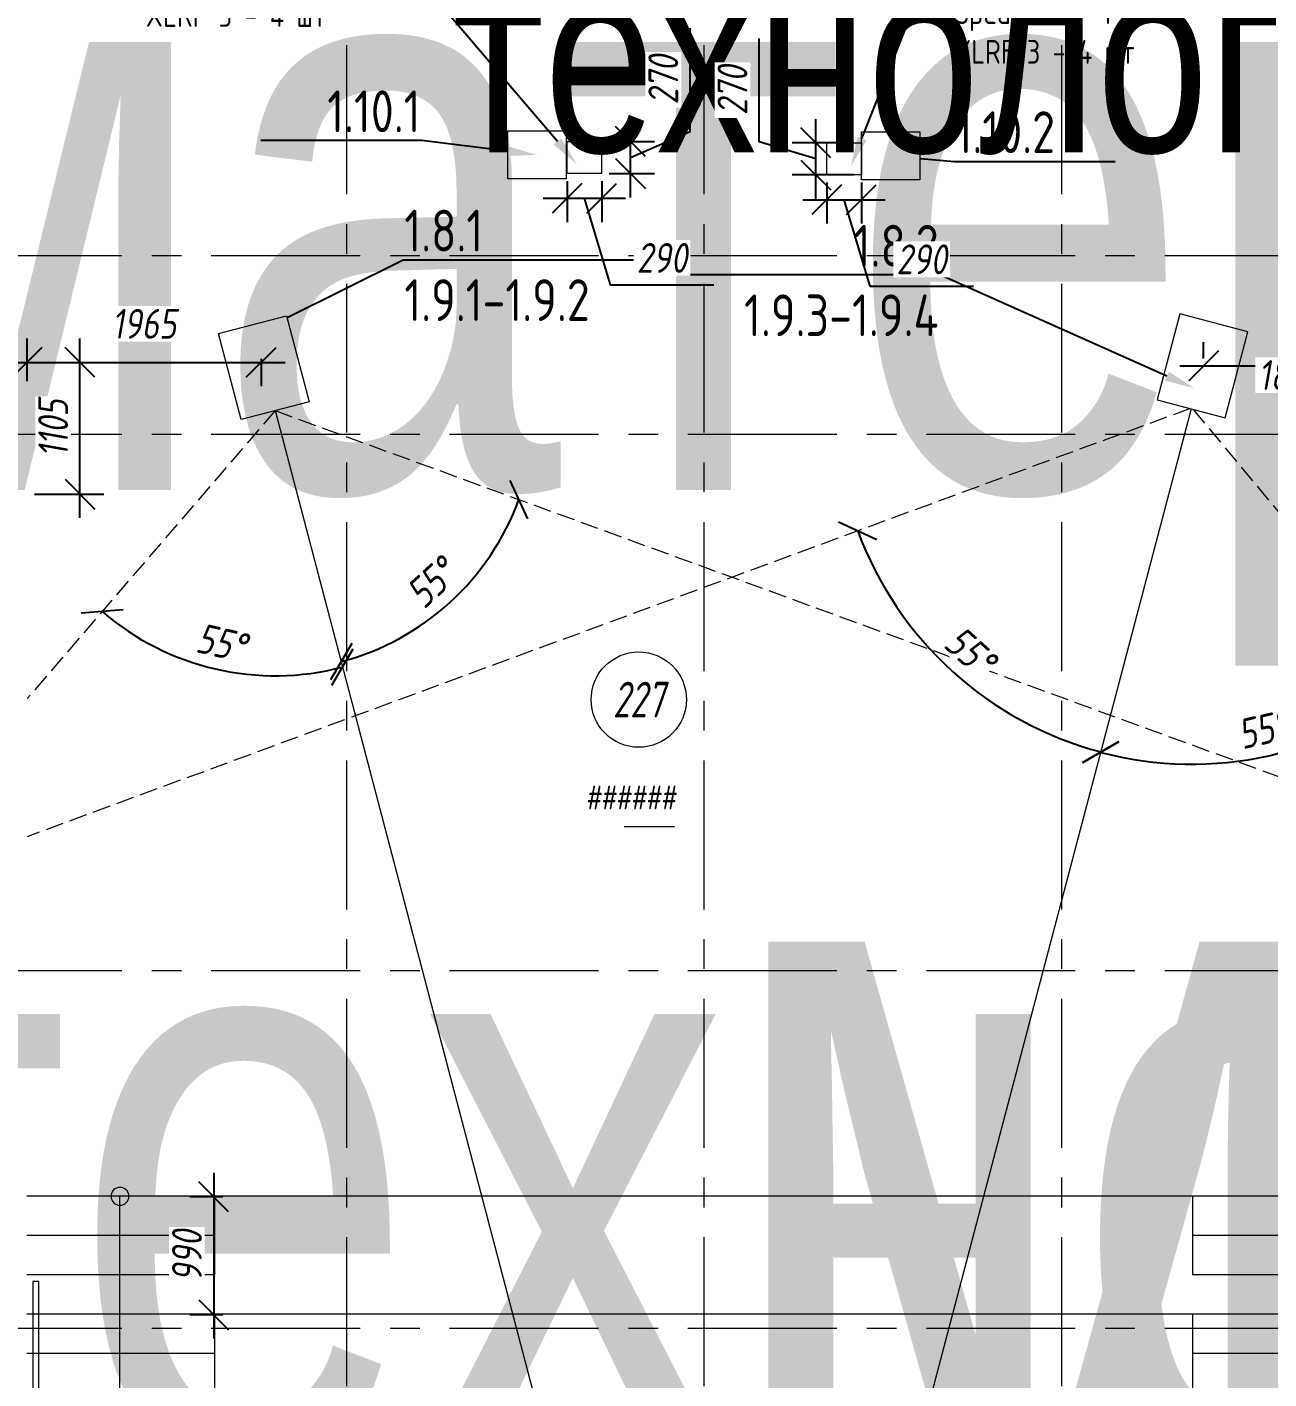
# Model space of a CAD drawing. Header units: millimetres. Extents: x 0 to 9483559, y -180456 to 305735.
# Drawn here: x 441929 to 452350, y 12252 to 23595 of the extents above; entities that cross this region are included whole.
import ezdxf
from ezdxf import colors
from ezdxf.entities.mleader import LeaderData, LeaderLine
from ezdxf.enums import TextEntityAlignment as Align
from ezdxf.math import Vec2, Vec3

# ---------------------------------------------------------------- set-up
doc = ezdxf.new("R2018")
doc.units = ezdxf.units.MM
doc.linetypes.add('CENTER', pattern=[2, 1.25, -0.25, 0.25, -0.25])
doc.linetypes.add('ГОСТ 2.303 4', pattern=[7, 5, -2, 0])
for name, color, linetype, lineweight in [('_TEXT', 7, 'Continuous', 30), ('АР_Лестницы ограждения', 62, 'Continuous', 13), ('АР_Маркер экспликации', 239, 'Continuous', 13), ('АР_Номер помещения', 250, 'Continuous', 9), ('АР_Оси', 7, 'Continuous', 25)]:
    doc.layers.add(name, color=color, linetype=linetype, lineweight=lineweight)
doc.layers.add('EI_DIMS_DETAIL', color=7, linetype='Continuous')
doc.layers.add('АР_лестницы', color=7, linetype='Continuous', lineweight=15, true_color=0xff24ff)
doc.layers.add('АР_Названия помещений', color=124, linetype='Continuous', lineweight=5, plot=False)
doc.layers.add('АР_Помещения_площадь', color=19, linetype='Continuous', lineweight=9, plot=False)
doc.styles.add('ISOCPEUR', font='', dxfattribs={"height": 250})
doc.styles.get("Standard").update_dxf_attribs({"font": 'GOST.TTF'})
doc.styles.add('ГОСТ 2.304', font='CS_Gost2304.shx', dxfattribs={"oblique": 10})
doc.styles.get('ISOCPEUR').set_extended_font_data('ISOCPEUR', italic=True)
doc.dimstyles.new('СПДС', dxfattribs={"dimscale": 100, "dimtxt": 2.5, "dimasz": 2.5, "dimexe": 2, "dimexo": 0.625, "dimgap": 1, "dimtad": 1, "dimdec": 0, "dimrnd": 5, "dimtxsty": 'ГОСТ 2.304', "dimblk": 'OBLIQUE', "dimblk1": 'OBLIQUE', "dimblk2": 'OBLIQUE', "dimcen": 2.5, "dimdle": 2, "dimadec": 0, "dimazin": 2, "dimtfac": 0.75, "dimtdec": 4, "dimtmove": 1, "dimatfit": 3, "dimfxl": 1, "dimtfill": 1, "dimtolj": 1, "dimarcsym": 1})

# ---------------------------------------------------------------- blocks, each defined once
blk = doc.blocks.new('*U333')
at = {"color": 7, "style": 'ISOCPEUR', "width": 0.7, "flags": 1}
blk.add_attdef('КАТЕГОРИЯ', (-499, -2092), '', height=250, dxfattribs=at)
at = {"layer": 'АР_Номер помещения', "color": 7, "style": 'ISOCPEUR', "width": 0.7}
blk.add_attdef('НОМЕР_ПОМЕЩЕНИЯ', text='', height=300, dxfattribs=at).set_placement((-13875, 6638), align=Align.MIDDLE_CENTER)
at = {"layer": 'АР_Помещения_площадь', "color": 7, "lineweight": 30, "width": 0.7, "flags": 104}
blk.add_attdef('ИМЯ_ПОМЕЩЕНИЯ', text='', height=100, dxfattribs=at).set_placement((158, 1217), align=Align.MIDDLE_CENTER)
at = {"layer": 'АР_Помещения_площадь', "color": 7, "style": 'ISOCPEUR', "width": 0.7}
blk.add_attdef('ПЛОЩАДЬ_ПОМЕЩЕНИЯ', text='', height=200, dxfattribs=at).set_placement((-12655, 408), align=Align.MIDDLE_RIGHT)
blk = doc.blocks.new('*U330')
at = {"color": 7, "style": 'ISOCPEUR', "width": 0.7, "flags": 1}
blk.add_attdef('КАТЕГОРИЯ', (-499, -2092), '', height=250, dxfattribs=at)
at = {"layer": 'АР_Номер помещения', "color": 7, "style": 'ISOCPEUR', "width": 0.7}
blk.add_attdef('НОМЕР_ПОМЕЩЕНИЯ', text='', height=300, dxfattribs=at).set_placement((-16065, 2966), align=Align.MIDDLE_CENTER)
at = {"layer": 'АР_Помещения_площадь', "color": 7, "lineweight": 30, "width": 0.7, "flags": 104}
blk.add_attdef('ИМЯ_ПОМЕЩЕНИЯ', text='', height=100, dxfattribs=at).set_placement((158, 1217), align=Align.MIDDLE_CENTER)
at = {"layer": 'АР_Помещения_площадь', "color": 7, "style": 'ISOCPEUR', "width": 0.7}
blk.add_attdef('ПЛОЩАДЬ_ПОМЕЩЕНИЯ', text='', height=200, dxfattribs=at).set_placement((-14142, 502), align=Align.MIDDLE_RIGHT)
blk = doc.blocks.new('*U328')
at = {"layer": 'АР_Номер помещения', "color": 7}
blk.add_circle((-12706, 14289), 400, dxfattribs=at)
at = {"layer": 'АР_Помещения_площадь', "color": 7}
blk.add_line((-12407, 13220), (-12829, 13220), dxfattribs=at)
at = {"color": 7, "style": 'ISOCPEUR', "width": 0.7, "flags": 1}
blk.add_attdef('КАТЕГОРИЯ', (-499, -2092), '', height=250, dxfattribs=at)
at = {"layer": 'АР_Номер помещения', "color": 7, "style": 'ISOCPEUR', "width": 0.7}
blk.add_attdef('НОМЕР_ПОМЕЩЕНИЯ', text='', height=300, dxfattribs=at).set_placement((-12706, 14289), align=Align.MIDDLE_CENTER)
at = {"layer": 'АР_Помещения_площадь', "color": 7, "style": 'ISOCPEUR', "width": 0.7}
blk.add_attdef('ПЛОЩАДЬ_ПОМЕЩЕНИЯ', text='', height=200, dxfattribs=at).set_placement((-12402, 13467), align=Align.MIDDLE_RIGHT)
at = {"layer": 'АР_Помещения_площадь', "color": 7, "lineweight": 30, "width": 0.7, "flags": 104}
blk.add_attdef('ИМЯ_ПОМЕЩЕНИЯ', text='', height=100, dxfattribs=at).set_placement((158, 1217), align=Align.MIDDLE_CENTER)
blk = doc.blocks.new('АР_Кружок_1.1')
at = {"color": 0, "linetype": 'ByBlock', "lineweight": -2}
blk.add_circle((0, 0), 75, dxfattribs=at)
blk = doc.blocks.new('*U68')
at = {"color": 0, "linetype": 'ByBlock', "lineweight": -2}
for q in [(-500, 85), (-500, -85)]:
    blk.add_line((0, 0), q, dxfattribs=at)
blk = doc.blocks.new('*U320')
at = {"color": 0, "linetype": 'ByBlock', "lineweight": -2}
blk.add_lwpolyline([(-36.3, 0), (0, 0)], dxfattribs=at)
at = {"color": 0, "linetype": 'ByBlock', "lineweight": -2, "xscale": 0.01, "yscale": 0.01, "zscale": 0.01, "rotation": 179.9999999999999}
for name, p in [('*U68', (-36.3, 0)), ('АР_Кружок_1.1', (0, 0))]:
    blk.add_blockref(name, p, dxfattribs=at)
blk = doc.blocks.new('A$C064f767a')
at = {"layer": 'АР_лестницы', "lineweight": 9, "ltscale": 50}
for p, q in [((11760, 10020), (0, 10020)), ((1577, 9362), (1577, 10020)), ((9783, 9362), (9783, 10020)), ((1577, 9690), (0, 9690)), ((11360, 9690), (9783, 9690)), ((1577, 9360), (0, 9360)), ((11360, 9360), (9783, 9360)), ((11360, 9030), (0, 9030)), ((1577, 8372), (1577, 9030)), ((9783, 8372), (9783, 9030)), ((1577, 8700), (0, 8700)), ((11360, 8700), (9783, 8700))]:
    blk.add_line(p, q, dxfattribs=at)
at = {"layer": 'АР_Лестницы ограждения', "lineweight": 9, "ltscale": 100}
blk.add_lwpolyline([(100, 6168), (100, 9304), (50, 9304), (50, 6158)], dxfattribs=at)
at = {"layer": 'АР_лестницы', "lineweight": 9, "xscale": -100, "yscale": 100, "zscale": 100, "rotation": 270}
blk.add_blockref('*U320', (780, 10020), dxfattribs=at)
blk = doc.blocks.new('_Oblique')
at = {"color": 0, "linetype": 'ByBlock', "lineweight": -2}
blk.add_line((-0.5, -0.5), (0.5, 0.5), dxfattribs=at)
blk = doc.blocks.new('*D354')
at = {"layer": 'Defpoints', "color": 0, "lineweight": 9, "ltscale": 100, "transparency": 16777216}
for p in [(443894, 20875), (443894, 20781), (441929, 20560)]:
    blk.add_point(p, dxfattribs=at)
at = {"layer": 'EI_DIMS_DETAIL', "color": 0, "lineweight": -2, "ltscale": 100, "transparency": 16777216}
for p, q in [((441929, 20623), (441929, 20981)), ((441729, 20781), (444094, 20781)), ((443894, 20812), (443894, 20581))]:
    blk.add_line(p, q, dxfattribs=at)
at = {"layer": 'EI_DIMS_DETAIL', "color": 0, "lineweight": -2, "ltscale": 100, "transparency": 16777216, "xscale": 250, "yscale": 250, "zscale": 250, "rotation": 180}
blk.add_blockref('_Oblique', (441929, 20781), dxfattribs=at)
at = {"layer": 'EI_DIMS_DETAIL', "color": 0, "lineweight": -2, "ltscale": 100, "transparency": 16777216, "xscale": 250, "yscale": 250, "zscale": 250}
blk.add_blockref('_Oblique', (443894, 20781), dxfattribs=at)
at = {"layer": 'EI_DIMS_DETAIL', "color": 0, "lineweight": 9, "ltscale": 100, "transparency": 16777216, "insert": (442912, 21105), "char_height": 250, "attachment_point": 5, "style": 'ГОСТ 2.304', "bg_fill": 3, "box_fill_scale": 1.1, "bg_fill_color": 256, "bg_fill_true_color": 13158600, "bg_fill_transparency": 0}
blk.add_mtext('\\A1;1965', dxfattribs=at)
blk = doc.blocks.new('*D355')
at = {"layer": 'Defpoints', "color": 0, "lineweight": 9, "ltscale": 100, "transparency": 16777216}
for p in [(441929, 20781), (442373, 20781), (441929, 19676)]:
    blk.add_point(p, dxfattribs=at)
at = {"layer": 'EI_DIMS_DETAIL', "color": 0, "lineweight": -2, "ltscale": 100, "transparency": 16777216}
for p, q in [((442373, 19476), (442373, 20981)), ((441992, 20781), (442573, 20781)), ((441992, 19676), (442573, 19676))]:
    blk.add_line(p, q, dxfattribs=at)
at = {"layer": 'EI_DIMS_DETAIL', "color": 0, "lineweight": -2, "ltscale": 100, "transparency": 16777216, "xscale": 250, "yscale": 250, "zscale": 250}
for p, rotation in [((442373, 20781), 90), ((442373, 19676), 270)]:
    blk.add_blockref('_Oblique', p, dxfattribs=dict(at, rotation=rotation))
at = {"layer": 'EI_DIMS_DETAIL', "color": 0, "lineweight": 9, "ltscale": 100, "transparency": 16777216, "insert": (442148, 20229), "char_height": 250, "attachment_point": 5, "rotation": 90, "style": 'ГОСТ 2.304', "bg_fill": 3, "box_fill_scale": 1.1, "bg_fill_color": 256, "bg_fill_true_color": 13158600, "bg_fill_transparency": 0}
blk.add_mtext('\\A1;1105', dxfattribs=at)
blk = doc.blocks.new('*D357')
at = {"layer": 'Defpoints', "color": 0, "lineweight": 9, "ltscale": 100, "transparency": 16777216}
for p in [(451802, 20752), (453689, 20752), (453689, 20560)]:
    blk.add_point(p, dxfattribs=at)
at = {"layer": 'EI_DIMS_DETAIL', "color": 0, "lineweight": -2, "ltscale": 100, "transparency": 16777216}
for p, q in [((451802, 20814), (451802, 20952)), ((453689, 20623), (453689, 20952)), ((451602, 20752), (453889, 20752))]:
    blk.add_line(p, q, dxfattribs=at)
at = {"layer": 'EI_DIMS_DETAIL', "color": 0, "lineweight": -2, "ltscale": 100, "transparency": 16777216, "xscale": 250, "yscale": 250, "zscale": 250, "rotation": 180}
blk.add_blockref('_Oblique', (451802, 20752), dxfattribs=at)
at = {"layer": 'EI_DIMS_DETAIL', "color": 0, "lineweight": -2, "ltscale": 100, "transparency": 16777216, "xscale": 250, "yscale": 250, "zscale": 250}
blk.add_blockref('_Oblique', (453689, 20752), dxfattribs=at)
at = {"layer": 'EI_DIMS_DETAIL', "color": 0, "lineweight": 9, "ltscale": 100, "transparency": 16777216, "insert": (452537, 20675), "char_height": 250, "attachment_point": 5, "style": 'ГОСТ 2.304', "bg_fill": 3, "box_fill_scale": 1.1, "bg_fill_color": 256, "bg_fill_true_color": 13158600, "bg_fill_transparency": 0}
blk.add_mtext('\\A1;1885', dxfattribs=at)
blk = doc.blocks.new('*D358')
at = {"layer": 'Defpoints', "color": 0, "lineweight": 9, "ltscale": 100, "transparency": 16777216}
for p in [(444011, 20376), (444011, 20376), (443169, 18318), (441929, 17960), (448083, 4891)]:
    blk.add_point(p, dxfattribs=at)
at = {"layer": 'EI_DIMS_DETAIL', "color": 0, "lineweight": -2, "ltscale": 100, "transparency": 16777216}
blk.add_arc((444011, 20376), 2224, 229.2568, 284.7322, dxfattribs=at)
at = {"layer": 'EI_DIMS_DETAIL', "color": 0, "lineweight": -2, "ltscale": 100, "transparency": 16777216, "xscale": 250, "yscale": 250, "zscale": 250}
for p, rotation in [((442560, 18691), 139.2567575829686), ((444576, 18226), 14.73216022996181)]:
    blk.add_blockref('_Oblique', p, dxfattribs=dict(at, rotation=rotation))
at = {"layer": 'EI_DIMS_DETAIL', "color": 0, "lineweight": 9, "ltscale": 100, "transparency": 16777216, "insert": (443561, 18429), "char_height": 250, "attachment_point": 5, "rotation": 346.9945, "style": 'ГОСТ 2.304', "bg_fill": 3, "box_fill_scale": 1.1, "bg_fill_color": 256, "bg_fill_true_color": 13158600, "bg_fill_transparency": 0}
blk.add_mtext('\\A1;55°', dxfattribs=at)
blk = doc.blocks.new('*D359')
at = {"layer": 'Defpoints', "color": 0, "lineweight": 9, "ltscale": 100, "transparency": 16777216}
for p in [(444011, 20376), (444011, 20376), (445201, 18553), (453609, 16877), (448083, 4891)]:
    blk.add_point(p, dxfattribs=at)
at = {"layer": 'EI_DIMS_DETAIL', "color": 0, "lineweight": -2, "ltscale": 100, "transparency": 16777216}
blk.add_arc((444011, 20376), 2177, 284.7322, 339.9723, dxfattribs=at)
at = {"layer": 'EI_DIMS_DETAIL', "color": 0, "lineweight": -2, "ltscale": 100, "transparency": 16777216, "xscale": 250, "yscale": 250, "zscale": 250}
for p, rotation in [((446057, 19630), 69.97225650439906), ((444565, 18270), 194.7321602299616)]:
    blk.add_blockref('_Oblique', p, dxfattribs=dict(at, rotation=rotation))
at = {"layer": 'EI_DIMS_DETAIL', "color": 0, "lineweight": 9, "ltscale": 100, "transparency": 16777216, "insert": (445326, 18933), "char_height": 250, "attachment_point": 5, "rotation": 42.3522, "style": 'ГОСТ 2.304', "bg_fill": 3, "box_fill_scale": 1.1, "bg_fill_color": 256, "bg_fill_true_color": 13158600, "bg_fill_transparency": 0}
blk.add_mtext('\\A1;55°', dxfattribs=at)
blk = doc.blocks.new('*D360')
at = {"layer": 'Defpoints', "color": 0, "lineweight": 9, "ltscale": 100, "transparency": 16777216}
for p in [(451689, 20394), (451698, 20391), (449366, 18538), (441929, 16801), (447496, 4456)]:
    blk.add_point(p, dxfattribs=at)
at = {"layer": 'EI_DIMS_DETAIL', "color": 0, "lineweight": -2, "ltscale": 100, "transparency": 16777216}
blk.add_arc((451700, 20398), 2984, 200.2075, 255.2263, dxfattribs=at)
at = {"layer": 'EI_DIMS_DETAIL', "color": 0, "lineweight": -2, "ltscale": 100, "transparency": 16777216, "xscale": 250, "yscale": 250, "zscale": 250}
for p, rotation in [((448899, 19367), 110.2075462126587), ((450939, 17512), 345.2262627049069)]:
    blk.add_blockref('_Oblique', p, dxfattribs=dict(at, rotation=rotation))
at = {"layer": 'EI_DIMS_DETAIL', "color": 0, "lineweight": 9, "ltscale": 100, "transparency": 16777216, "insert": (449844, 18356), "char_height": 250, "attachment_point": 5, "rotation": 317.7169, "style": 'ГОСТ 2.304', "bg_fill": 3, "box_fill_scale": 1.1, "bg_fill_color": 256, "bg_fill_true_color": 13158600, "bg_fill_transparency": 0}
blk.add_mtext('\\A1;55°', dxfattribs=at)
blk = doc.blocks.new('*D361')
at = {"layer": 'Defpoints', "color": 0, "lineweight": 9, "ltscale": 100, "transparency": 16777216}
for p in [(451698, 20391), (451713, 20387), (453536, 18196), (451879, 17415), (447496, 4456)]:
    blk.add_point(p, dxfattribs=at)
at = {"layer": 'EI_DIMS_DETAIL', "color": 0, "lineweight": -2, "ltscale": 100, "transparency": 16777216}
blk.add_line((453576, 18148), (453742, 17948), dxfattribs=at)
blk.add_arc((451701, 20402), 2992, 255.2263, 309.7499, dxfattribs=at)
at = {"layer": 'EI_DIMS_DETAIL', "color": 0, "lineweight": -2, "ltscale": 100, "transparency": 16777216, "xscale": 250, "yscale": 250, "zscale": 250}
for p, rotation in [((453614, 18102), 39.74990176135852), ((450938, 17509), 165.2262627049069)]:
    blk.add_blockref('_Oblique', p, dxfattribs=dict(at, rotation=rotation))
at = {"layer": 'EI_DIMS_DETAIL', "color": 0, "lineweight": 9, "ltscale": 100, "transparency": 16777216, "insert": (452299, 17700), "char_height": 250, "attachment_point": 5, "rotation": 12.4881, "style": 'ГОСТ 2.304', "bg_fill": 3, "box_fill_scale": 1.1, "bg_fill_color": 256, "bg_fill_true_color": 13158600, "bg_fill_transparency": 0}
blk.add_mtext('\\A1;55°', dxfattribs=at)
blk = doc.blocks.new('*D362')
at = {"color": 0, "lineweight": -2, "ltscale": 100, "transparency": 16777216}
for p, q in [((446460, 22303), (446460, 21958)), ((446751, 22303), (446751, 21958)), ((446260, 22158), (446951, 22158)), ((446605, 22158), (446823, 21433)), ((446823, 21433), (447691, 21433))]:
    blk.add_line(p, q, dxfattribs=at)
at = {"layer": 'Defpoints', "color": 0, "lineweight": 9, "ltscale": 100, "transparency": 16777216}
for p in [(446460, 22366), (446751, 22366), (446751, 22158)]:
    blk.add_point(p, dxfattribs=at)
at = {"color": 0, "lineweight": -2, "ltscale": 100, "transparency": 16777216, "xscale": 250, "yscale": 250, "zscale": 250, "rotation": 180}
blk.add_blockref('_Oblique', (446460, 22158), dxfattribs=at)
at = {"color": 0, "lineweight": -2, "ltscale": 100, "transparency": 16777216, "xscale": 250, "yscale": 250, "zscale": 250}
blk.add_blockref('_Oblique', (446751, 22158), dxfattribs=at)
at = {"color": 0, "lineweight": 9, "ltscale": 100, "transparency": 16777216, "insert": (447257, 21658), "char_height": 250, "attachment_point": 5, "style": 'ГОСТ 2.304', "bg_fill": 3, "box_fill_scale": 1.1, "bg_fill_color": 256, "bg_fill_true_color": 13158600, "bg_fill_transparency": 0}
blk.add_mtext('\\A1;290', dxfattribs=at)
blk = doc.blocks.new('*D363')
at = {"color": 0, "lineweight": -2, "ltscale": 100, "transparency": 16777216}
for p, q in [((447493, 22718), (447493, 23586)), ((446993, 22166), (446993, 22835)), ((446993, 22500), (447493, 22718)), ((446813, 22635), (447193, 22635)), ((446813, 22366), (447193, 22366))]:
    blk.add_line(p, q, dxfattribs=at)
at = {"layer": 'Defpoints', "color": 0, "lineweight": 9, "ltscale": 100, "transparency": 16777216}
for p in [(446751, 22635), (446993, 22635), (446751, 22366)]:
    blk.add_point(p, dxfattribs=at)
at = {"color": 0, "lineweight": -2, "ltscale": 100, "transparency": 16777216, "xscale": 250, "yscale": 250, "zscale": 250}
for p, rotation in [((446993, 22635), 90), ((446993, 22366), 270)]:
    blk.add_blockref('_Oblique', p, dxfattribs=dict(at, rotation=rotation))
at = {"color": 0, "lineweight": 9, "ltscale": 100, "transparency": 16777216, "insert": (447268, 23152), "char_height": 250, "attachment_point": 5, "rotation": 90, "style": 'ГОСТ 2.304', "bg_fill": 3, "box_fill_scale": 1.1, "bg_fill_color": 256, "bg_fill_true_color": 13158600, "bg_fill_transparency": 0}
blk.add_mtext('\\A1;270', dxfattribs=at)
blk = doc.blocks.new('*D367')
at = {"color": 0, "lineweight": -2, "ltscale": 100, "transparency": 16777216}
for p, q in [((448639, 22291), (448639, 21946)), ((448930, 22291), (448930, 21946)), ((448439, 22146), (449130, 22146)), ((448784, 22146), (449002, 21421)), ((449002, 21421), (449870, 21421))]:
    blk.add_line(p, q, dxfattribs=at)
at = {"layer": 'Defpoints', "color": 0, "lineweight": 9, "ltscale": 100, "transparency": 16777216}
for p in [(448639, 22354), (448930, 22354), (448930, 22146)]:
    blk.add_point(p, dxfattribs=at)
at = {"color": 0, "lineweight": -2, "ltscale": 100, "transparency": 16777216, "xscale": 250, "yscale": 250, "zscale": 250, "rotation": 180}
blk.add_blockref('_Oblique', (448639, 22146), dxfattribs=at)
at = {"color": 0, "lineweight": -2, "ltscale": 100, "transparency": 16777216, "xscale": 250, "yscale": 250, "zscale": 250}
blk.add_blockref('_Oblique', (448930, 22146), dxfattribs=at)
at = {"color": 0, "lineweight": 9, "ltscale": 100, "transparency": 16777216, "insert": (449436, 21646), "char_height": 250, "attachment_point": 5, "style": 'ГОСТ 2.304', "bg_fill": 3, "box_fill_scale": 1.1, "bg_fill_color": 256, "bg_fill_true_color": 13158600, "bg_fill_transparency": 0}
blk.add_mtext('\\A1;290', dxfattribs=at)
blk = doc.blocks.new('*D368')
at = {"color": 0, "lineweight": -2, "ltscale": 100, "transparency": 16777216}
for p, q in [((448073, 22631), (448073, 23499)), ((448548, 22154), (448548, 22823)), ((448548, 22488), (448073, 22631)), ((448867, 22623), (448348, 22623)), ((448867, 22354), (448348, 22354))]:
    blk.add_line(p, q, dxfattribs=at)
at = {"layer": 'Defpoints', "color": 0, "lineweight": 9, "ltscale": 100, "transparency": 16777216}
for p in [(448548, 22623), (448930, 22623), (448930, 22354)]:
    blk.add_point(p, dxfattribs=at)
at = {"color": 0, "lineweight": -2, "ltscale": 100, "transparency": 16777216, "xscale": 250, "yscale": 250, "zscale": 250}
for p, rotation in [((448548, 22623), 90), ((448548, 22354), 270)]:
    blk.add_blockref('_Oblique', p, dxfattribs=dict(at, rotation=rotation))
at = {"color": 0, "lineweight": 9, "ltscale": 100, "transparency": 16777216, "insert": (447848, 23065), "char_height": 250, "attachment_point": 5, "rotation": 90, "style": 'ГОСТ 2.304', "bg_fill": 3, "box_fill_scale": 1.1, "bg_fill_color": 256, "bg_fill_true_color": 13158600, "bg_fill_transparency": 0}
blk.add_mtext('\\A1;270', dxfattribs=at)
blk = doc.blocks.new('*D383')
at = {"color": 0, "lineweight": -2, "ltscale": 100, "transparency": 16777216}
for p, q in [((443496, 13980), (443496, 12590)), ((443572, 13780), (443296, 13780)), ((443572, 12790), (443296, 12790))]:
    blk.add_line(p, q, dxfattribs=at)
at = {"layer": 'Defpoints', "color": 0, "lineweight": 9, "ltscale": 100, "transparency": 16777216}
for p in [(443635, 13780), (443496, 12790), (443635, 12790)]:
    blk.add_point(p, dxfattribs=at)
at = {"color": 0, "lineweight": -2, "ltscale": 100, "transparency": 16777216, "xscale": 250, "yscale": 250, "zscale": 250}
for p, rotation in [((443496, 13780), 90), ((443496, 12790), 270)]:
    blk.add_blockref('_Oblique', p, dxfattribs=dict(at, rotation=rotation))
at = {"color": 0, "lineweight": 9, "ltscale": 100, "transparency": 16777216, "insert": (443271, 13285), "char_height": 250, "attachment_point": 5, "rotation": 90, "style": 'ГОСТ 2.304', "bg_fill": 3, "box_fill_scale": 1.1, "bg_fill_color": 256, "bg_fill_true_color": 13158600, "bg_fill_transparency": 0}
blk.add_mtext('\\A1;990', dxfattribs=at)

msp = doc.modelspace()

# ---------------------------------------------------------------- linework, layer by layer
at = {"color": 4, "lineweight": 9, "ltscale": 100}
for p, q in [((444011, 20376.2), (448082.6, 4891.3)), ((451698.3, 20391.2), (447495.8, 4455.9))]:
    msp.add_line(p, q, dxfattribs=at)
at = {"color": 4, "linetype": 'ГОСТ 2.303 4', "lineweight": 9, "ltscale": 30}
msp.add_line((444011, 20376.2), (453609.5, 16877.3), dxfattribs=at)
at = {"lineweight": 9}
for points in [[(446453.1, 22320), (445963.1, 22320), (445963.1, 22724), (446453.1, 22724)], [(446750.5, 22634.6), (446750.5, 22365.7), (446460, 22365.7), (446460, 22634.6)], [(448929.7, 22622.8), (448929.7, 22353.9), (448639.1, 22353.9), (448639.1, 22622.8)]]:
    msp.add_lwpolyline(points, close=True, dxfattribs=at)
at = {"lineweight": 9, "elevation": 0}
msp.add_lwpolyline([(449420.8, 22312.4), (448930.8, 22312.4), (448930.8, 22716.4), (449420.8, 22716.4)], close=True, dxfattribs=at)
at = {"layer": 'АР_Оси', "linetype": 'CENTER', "lineweight": 9, "ltscale": 1000}
for p, q in [((444608.9, 55441.6), (444608.9, -290.7)), ((447608.9, 55441.6), (447608.9, -290.7)), ((450608.9, 55441.6), (450608.9, -290.7)), ((429475.2, 21679.2), (512653.6, 21679.2)), ((429475.2, 20179.2), (512653.6, 20179.2)), ((429475.2, 15679.2), (512653.6, 15679.2)), ((429475.2, 12679.2), (512653.6, 12679.2))]:
    msp.add_line(p, q, dxfattribs=at)

# ---------------------------------------------------------------- block references
at = {"layer": '_TEXT', "color": 1, "lineweight": 9, "ltscale": 500}
msp.add_blockref('A$C064f767a', (441928.8, 3764.2), dxfattribs=at)
at = {"layer": 'АР_Маркер экспликации', "lineweight": 9}
ref = msp.add_blockref('*U333', (453732.9, 27950.9), dxfattribs=at)
lines = msp.add_mtext('\\W0.8000;Кабинет материальной технологии тип 2', dxfattribs={"layer": 'АР_Названия помещений', "insert": (439898.6, 32758.6), "char_height": 4891.956, "width": 926.94, "attachment_point": 1})
ref.add_attrib('ИМЯ_ПОМЕЩЕНИЯ', '', (439898.6, 32758.6), dxfattribs={"flags": 104}).embed_mtext(lines)
ref = msp.add_blockref('*U330', (461412.4, 27526.3), dxfattribs=at)
lines = msp.add_mtext('\\W0.8000;Кладовая кабинета материальной технологии', dxfattribs={"layer": 'АР_Названия помещений', "insert": (445496.2, 32006.5), "char_height": 1576.782, "width": 926.94, "attachment_point": 1})
ref.add_attrib('ИМЯ_ПОМЕЩЕНИЯ', '', (445496.2, 32006.5), dxfattribs={"flags": 104}).embed_mtext(lines)
at = {"layer": 'АР_Маркер экспликации', "color": 7, "lineweight": 9}
ref = msp.add_blockref('*U328', (459768.2, 3662.9), dxfattribs=at)
ref.add_attrib('НОМЕР_ПОМЕЩЕНИЯ', '227', dxfattribs={"layer": 'АР_Номер помещения', "color": 7, "height": 300, "style": 'ISOCPEUR', "width": 0.7}).set_placement((447062.2, 17951.8), align=Align.MIDDLE_CENTER)
lines = msp.add_mtext('\\W0.8000;Многофункциональное пространство с функцией актового зала (с эстрадой в уровне пола)', dxfattribs={"layer": 'АР_Названия помещений', "insert": (447608.9, 15921.2), "char_height": 6157.775, "width": 926.94, "attachment_point": 1})
ref.add_attrib('ИМЯ_ПОМЕЩЕНИЯ', '', (447608.9, 15921.2), dxfattribs={"flags": 104}).embed_mtext(lines)
ref.add_attrib('ПЛОЩАДЬ_ПОМЕЩЕНИЯ', '######', dxfattribs={"layer": 'АР_Помещения_площадь', "color": 7, "height": 200, "style": 'ISOCPEUR', "width": 0.7}).set_placement((447366.3, 17129.6), align=Align.MIDDLE_RIGHT)

# ---------------------------------------------------------------- leaders
at = {"lineweight": 9}
ml = msp.add_multileader_mtext('Standard', dxfattribs=at)
ml.set_content('1.10.1', color=256)
ml.set_leader_properties()
ml.build(insert=Vec2(0, 0))
ml.multileader.update_dxf_attribs({"text_left_attachment_type": 6, "text_right_attachment_type": 6, "arrow_head_size": 250})
ctx = ml.context
ctx.base_point, ctx.char_height, ctx.arrow_head_size, ctx.plane_origin = Vec3(444478.6, 22642.7, 0), 350, 250, Vec3(443576.1, 22066, 0)
ctx.left_attachment, ctx.right_attachment, ctx.text_align_type = 6, 6, 2
notes = []
notes.append((ctx, [(1, (1, 1, 0), (445240.9, 22642.7, 0), (-1, 0), 8, [(0, [(446208.1, 22522, 0)], 0, [])])]))
ctx.mtext.insert, ctx.mtext.alignment, ctx.mtext.flow_direction = Vec3(445230.9, 23062.7, 0), 3, 5
ml = msp.add_multileader_mtext('Standard', dxfattribs=at)
ml.set_content('1.10.2', color=256)
ml.set_leader_properties()
ml.build(insert=Vec2(0, 0))
ml.multileader.update_dxf_attribs({"text_left_attachment_type": 6, "text_right_attachment_type": 6, "arrow_head_size": 250})
ctx = ml.context
ctx.base_point, ctx.char_height, ctx.arrow_head_size, ctx.plane_origin = Vec3(449718.7, 22467.7, 0), 350, 250, Vec3(450992.1, 24106.1, 0)
ctx.left_attachment, ctx.right_attachment = 6, 6
notes.append((ctx, [(0, (1, 1, 0), (449710.7, 22467.7, 0), (1, 0), 8, [(0, [(449175.8, 22514.4, 0)], 0, [])])]))
ctx.mtext.insert, ctx.mtext.flow_direction = Vec3(449720.7, 22887.7, 0), 5
for ctx, leaders in notes:
    for number, flags, end, landing, length, lines in leaders:
        leader = LeaderData()
        leader.index, (leader.has_last_leader_line, leader.has_dogleg_vector, leader.attachment_direction) = number, flags
        leader.last_leader_point, leader.dogleg_vector, leader.dogleg_length = Vec3(end), Vec3(landing), length
        for number, points, colour, breaks in lines:
            line = LeaderLine()
            line.index, line.vertices, line.color, line.breaks = number, Vec3.list(points), colors.encode_raw_color(colour), breaks
            leader.lines.append(line)
        ctx.leaders.append(leader)

# ---------------------------------------------------------------- next in the draw order: dimensions: what is measured, and where the dimension line sits
at = {"layer": 'EI_DIMS_DETAIL', "lineweight": 9, "ltscale": 100}
for base, p1, p2, picture, middle in [((443893.7, 20781.3), (441929.4, 20560.4), (443893.7, 20874.9), '*D354', (442911.5, 20880.4)), ((453689.5, 20751.9), (451802.3, 20751.9), (453689.5, 20560.4), '*D357', (452537.2, 20450.1))]:
    dim = msp.add_linear_dim(base=base, p1=p1, p2=p2, dimstyle='СПДС', dxfattribs=at)
    dim.commit()
    dim.dimension.update_dxf_attribs({"geometry": picture, "text_midpoint": middle, "dimtype": 160})

# ---------------------------------------------------------------- next in the draw order: linework, layer by layer
at = {"lineweight": 9, "ltscale": 100}
for points in [[(443535.9, 21022.6), (444106.4, 21172.7), (444296.2, 20451.2), (443725.7, 20301.1)], [(452173.4, 21037.6), (451602.8, 21187.7), (451413, 20466.3), (451983.5, 20316.1)]]:
    msp.add_lwpolyline(points, close=True, dxfattribs=at)

# ---------------------------------------------------------------- next in the draw order: dimensions: what is measured, and where the dimension line sits
at = {"layer": 'EI_DIMS_DETAIL', "lineweight": 9, "ltscale": 100}
dim = msp.add_linear_dim(base=(442373, 20781.3), p1=(441929.4, 19676.3), p2=(441929.4, 20781.3), angle=90, dimstyle='СПДС', dxfattribs=at)
dim.commit()
dim.dimension.update_dxf_attribs({"geometry": '*D355', "text_midpoint": (442148, 20228.8)})

# ---------------------------------------------------------------- next in the draw order: leaders
at = {"lineweight": 9}
ml = msp.add_multileader_mtext('Standard', dxfattribs=at)
ml.set_content('1.8.1^J1.9.1-1.9.2', color=256)
ml.set_leader_properties()
ml.build(insert=Vec2(0, 0))
ml.multileader.update_dxf_attribs({"text_left_attachment_type": 6, "text_right_attachment_type": 6, "arrow_head_size": 250})
ctx = ml.context
ctx.base_point, ctx.char_height, ctx.arrow_head_size, ctx.plane_origin = Vec3(445093.2, 21642.1, 0), 350, 250, Vec3(444706, 20748, 0)
ctx.left_attachment, ctx.right_attachment = 6, 6
notes = []
notes.append((ctx, [(0, (1, 1, 0), (445085.2, 21642.1, 0), (1, 0), 8, [(0, [(443893.7, 21049.1, 0)], 0, [])])]))
ctx.mtext.insert, ctx.mtext.flow_direction = Vec3(445095.2, 22062.1, 0), 5
ml = msp.add_multileader_mtext('Standard', dxfattribs=at)
ml.set_content('1.8.2^J1.9.3-1.9.4', color=256)
ml.set_leader_properties()
ml.build(insert=Vec2(0, 0))
ml.multileader.update_dxf_attribs({"text_left_attachment_type": 6, "text_right_attachment_type": 6, "arrow_head_size": 250})
ctx = ml.context
ctx.base_point, ctx.char_height, ctx.arrow_head_size, ctx.plane_origin = Vec3(448000.5, 21514.7, 0), 350, 250, Vec3(452650.9, 21554.8, 0)
ctx.left_attachment, ctx.right_attachment, ctx.text_align_type = 6, 6, 2
notes.append((ctx, [(1, (1, 1, 0), (449588.6, 21514.7, 0), (-1, 0), 8, [(0, [(451722.8, 20564.2, 0)], 0, [])])]))
ctx.mtext.insert, ctx.mtext.alignment, ctx.mtext.flow_direction = Vec3(449578.6, 21934.7, 0), 3, 5
for ctx, leaders in notes:
    for number, flags, end, landing, length, lines in leaders:
        leader = LeaderData()
        leader.index, (leader.has_last_leader_line, leader.has_dogleg_vector, leader.attachment_direction) = number, flags
        leader.last_leader_point, leader.dogleg_vector, leader.dogleg_length = Vec3(end), Vec3(landing), length
        for number, points, colour, breaks in lines:
            line = LeaderLine()
            line.index, line.vertices, line.color, line.breaks = number, Vec3.list(points), colors.encode_raw_color(colour), breaks
            leader.lines.append(line)
        ctx.leaders.append(leader)

# ---------------------------------------------------------------- next in the draw order: linework, layer by layer
at = {"color": 4, "linetype": 'ГОСТ 2.303 4', "lineweight": 9, "ltscale": 30}
msp.add_line((444011, 20376.2), (441929.4, 17959.8), dxfattribs=at)

# ---------------------------------------------------------------- next in the draw order: dimensions: what is measured, and where the dimension line sits
at = {"layer": 'EI_DIMS_DETAIL', "lineweight": 9, "ltscale": 100}
dim = msp.add_angular_dim_2l(base=(443168.9, 18318.1), line1=((444011, 20376.2), (448082.6, 4891.3)), line2=((444011, 20376.2), (441929.4, 17959.8)), dimstyle='СПДС', dxfattribs=at)
dim.commit()
dim.dimension.update_dxf_attribs({"geometry": '*D358', "text_midpoint": (443561.2, 18428.7)})

# ---------------------------------------------------------------- next in the draw order: dimensions: what is measured, and where the dimension line sits
dim = msp.add_angular_dim_2l(base=(445201.4, 18553.1), line1=((444011, 20376.2), (453609.5, 16877.3)), line2=((444011, 20376.2), (448082.6, 4891.3)), dimstyle='СПДС', dxfattribs=at)
dim.commit()
dim.dimension.update_dxf_attribs({"geometry": '*D359', "text_midpoint": (445326.2, 18933.4)})

# ---------------------------------------------------------------- next in the draw order: linework, layer by layer
at = {"color": 4, "linetype": 'ГОСТ 2.303 4', "lineweight": 9, "ltscale": 30}
for p, q in [((451688.8, 20393.7), (441929.4, 16801.5)), ((451713.4, 20387.2), (453535.8, 18196))]:
    msp.add_line(p, q, dxfattribs=at)

# ---------------------------------------------------------------- next in the draw order: dimensions: what is measured, and where the dimension line sits
at = {"layer": 'EI_DIMS_DETAIL', "lineweight": 9, "ltscale": 100}
dim = msp.add_angular_dim_2l(base=(449366, 18538.1), line1=((451698.3, 20391.2), (447495.8, 4455.9)), line2=((451688.8, 20393.7), (441929.4, 16801.5)), dimstyle='СПДС', dxfattribs=at)
dim.commit()
dim.dimension.update_dxf_attribs({"geometry": '*D360', "text_midpoint": (449843.5, 18356.4)})

# ---------------------------------------------------------------- next in the draw order: dimensions: what is measured, and where the dimension line sits
at = {"lineweight": 9, "ltscale": 100}
dim = msp.add_linear_dim(base=(443496.1, 12790.4), p1=(443634.6, 13780.4), p2=(443634.6, 12790.4), angle=90, dimstyle='СПДС', dxfattribs=at)
dim.commit()
dim.dimension.update_dxf_attribs({"geometry": '*D383', "text_midpoint": (443271.1, 13285.4)})
at = {"layer": 'EI_DIMS_DETAIL', "lineweight": 9, "ltscale": 100}
dim = msp.add_angular_dim_2l(base=(451878.6, 17415.2), line1=((451713.4, 20387.2), (453535.8, 18196)), line2=((451698.3, 20391.2), (447495.8, 4455.9)), dimstyle='СПДС', dxfattribs=at)
dim.commit()
dim.dimension.update_dxf_attribs({"geometry": '*D361', "text_midpoint": (452299.4, 17700.4)})

# ---------------------------------------------------------------- next in the draw order: leaders
at = {"lineweight": 9}
ml = msp.add_multileader_mtext('Standard', dxfattribs=at)
ml.set_content('Лючок в полу^JRG45 Cat6A-2 шт^Jрозетка 220V-2 шт^JSpeak on - 1 шт^JXLRF 3 - 4 шт', color=256)
ml.set_leader_properties()
ml.build(insert=Vec2(0, 0))
ml.multileader.update_dxf_attribs({"text_left_attachment_type": 6, "text_right_attachment_type": 6, "arrow_head_size": 250})
ctx = ml.context
ctx.base_point, ctx.char_height, ctx.arrow_head_size, ctx.plane_origin = Vec3(442373.7, 24890, 0), 200, 250, Vec3(445193.9, 24966.1, 0)
ctx.left_attachment, ctx.right_attachment, ctx.text_align_type = 6, 6, 2
notes = []
notes.append((ctx, [(1, (1, 1, 0), (444451.5, 24890, 0), (-1, 0), 8, [(0, [(446541.8, 22445.4, 0)], 0, [])])]))
ctx.mtext.insert, ctx.mtext.alignment, ctx.mtext.flow_direction = Vec3(444441.5, 25130, 0), 3, 5
for ctx, leaders in notes:
    for number, flags, end, landing, length, lines in leaders:
        leader = LeaderData()
        leader.index, (leader.has_last_leader_line, leader.has_dogleg_vector, leader.attachment_direction) = number, flags
        leader.last_leader_point, leader.dogleg_vector, leader.dogleg_length = Vec3(end), Vec3(landing), length
        for number, points, colour, breaks in lines:
            line = LeaderLine()
            line.index, line.vertices, line.color, line.breaks = number, Vec3.list(points), colors.encode_raw_color(colour), breaks
            leader.lines.append(line)
        ctx.leaders.append(leader)

# ---------------------------------------------------------------- next in the draw order: dimensions: what is measured, and where the dimension line sits
at = {"lineweight": 9, "ltscale": 100}
dim = msp.add_linear_dim(base=(446750.5243, 22158.1376), p1=(446459.9557, 22365.7174), p2=(446750.5243, 22365.7174), dimstyle='СПДС', dxfattribs=at)
dim.commit()
dim.dimension.update_dxf_attribs({"geometry": '*D362', "text_midpoint": (446922.74, 21658.1376)})

# ---------------------------------------------------------------- next in the draw order: leaders
at = {"lineweight": 9}
ml = msp.add_multileader_mtext('Standard', dxfattribs=at)
ml.set_content('Лючок в полу^JRG45 Cat6A-2 шт^Jрозетка 220V-2 шт^JSpeak on - 1 шт^JXLRF 3 - 4 шт', color=256)
ml.set_leader_properties()
ml.build(insert=Vec2(0, 0))
ml.multileader.update_dxf_attribs({"text_left_attachment_type": 6, "text_right_attachment_type": 6, "arrow_head_size": 250})
ctx = ml.context
ctx.base_point, ctx.char_height, ctx.arrow_head_size, ctx.plane_origin = Vec3(449703.8, 24580.4, 0), 200, 250, Vec3(449341.9, 24767.2, 0)
ctx.left_attachment, ctx.right_attachment = 6, 6
notes = []
notes.append((ctx, [(0, (1, 1, 0), (449695.8, 24580.4, 0), (1, 0), 8, [(0, [(448843.2, 22428.5, 0)], 0, [])])]))
ctx.mtext.insert, ctx.mtext.flow_direction = Vec3(449705.8, 24820.4, 0), 5
for ctx, leaders in notes:
    for number, flags, end, landing, length, lines in leaders:
        leader = LeaderData()
        leader.index, (leader.has_last_leader_line, leader.has_dogleg_vector, leader.attachment_direction) = number, flags
        leader.last_leader_point, leader.dogleg_vector, leader.dogleg_length = Vec3(end), Vec3(landing), length
        for number, points, colour, breaks in lines:
            line = LeaderLine()
            line.index, line.vertices, line.color, line.breaks = number, Vec3.list(points), colors.encode_raw_color(colour), breaks
            leader.lines.append(line)
        ctx.leaders.append(leader)

# ---------------------------------------------------------------- next in the draw order: dimensions: what is measured, and where the dimension line sits
at = {"lineweight": 9, "ltscale": 100}
dim = msp.add_linear_dim(base=(446992.9, 22634.6), p1=(446750.5, 22365.7), p2=(446750.5, 22634.6), angle=90, dimstyle='СПДС', dxfattribs=at)
dim.commit()
dim.dimension.update_dxf_attribs({"geometry": '*D363', "text_midpoint": (447492.9, 22817.7), "dimtype": 160})
dim = msp.add_linear_dim(base=(448929.7, 22146.3), p1=(448639.1, 22353.9), p2=(448929.7, 22353.9), dimstyle='СПДС', dxfattribs=at)
dim.commit()
dim.dimension.update_dxf_attribs({"geometry": '*D367', "text_midpoint": (449101.9, 21646.3)})

# ---------------------------------------------------------------- next in the draw order: dimensions: what is measured, and where the dimension line sits
dim = msp.add_linear_dim(base=(448547.5, 22622.8), p1=(448929.7, 22353.9), p2=(448929.7, 22622.8), angle=90, dimstyle='СПДС', dxfattribs=at)
dim.commit()
dim.dimension.update_dxf_attribs({"geometry": '*D368', "text_midpoint": (447847.5, 22730.8)})

doc.saveas('drawing.dxf')
